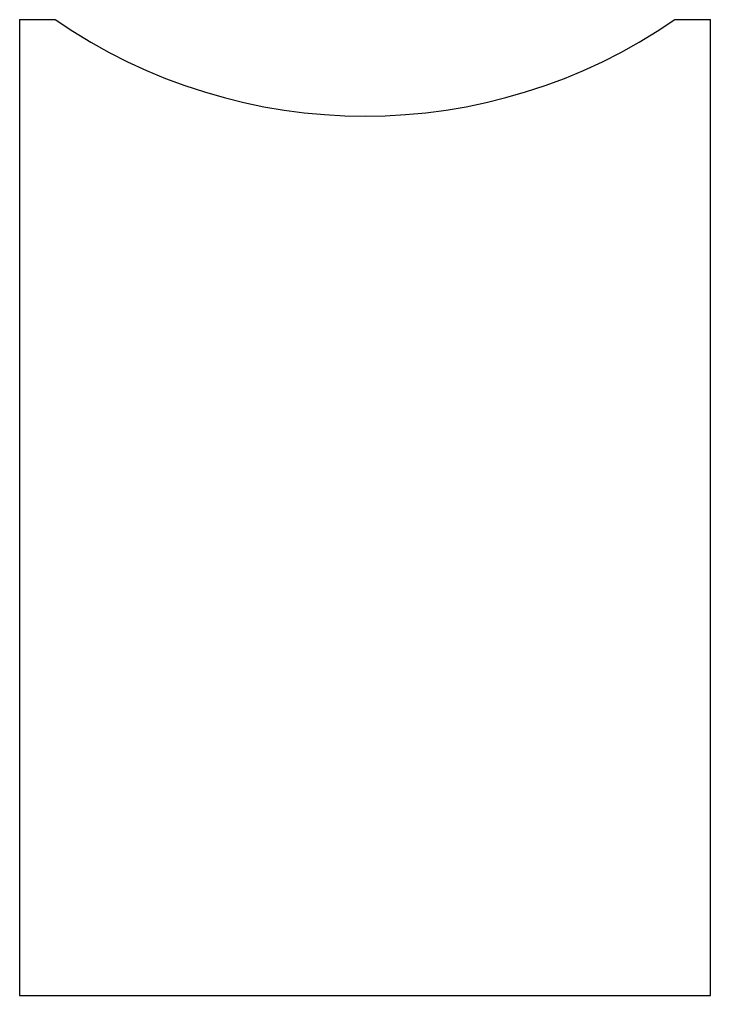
# Model space of a CAD drawing. Header units: millimetres. Extents: x 2259 to 2472, y 2192 to 2493.
import ezdxf

# ---------------------------------------------------------------- set-up
doc = ezdxf.new("R2010")
doc.units = ezdxf.units.MM

msp = doc.modelspace()

# ---------------------------------------------------------------- linework, layer by layer
for p, q in [((2258.62, 2493.16), (2269.6, 2493.16)), ((2460.64, 2493.16), (2471.62, 2493.16))]:
    msp.add_line(p, q)
msp.add_lwpolyline([(2258.62, 2493.16), (2258.62, 2192.16), (2471.62, 2192.16), (2471.62, 2493.16)])
msp.add_arc((2365.12, 2631.36), 168, 235.3478, 304.6522)

doc.saveas('drawing.dxf')
